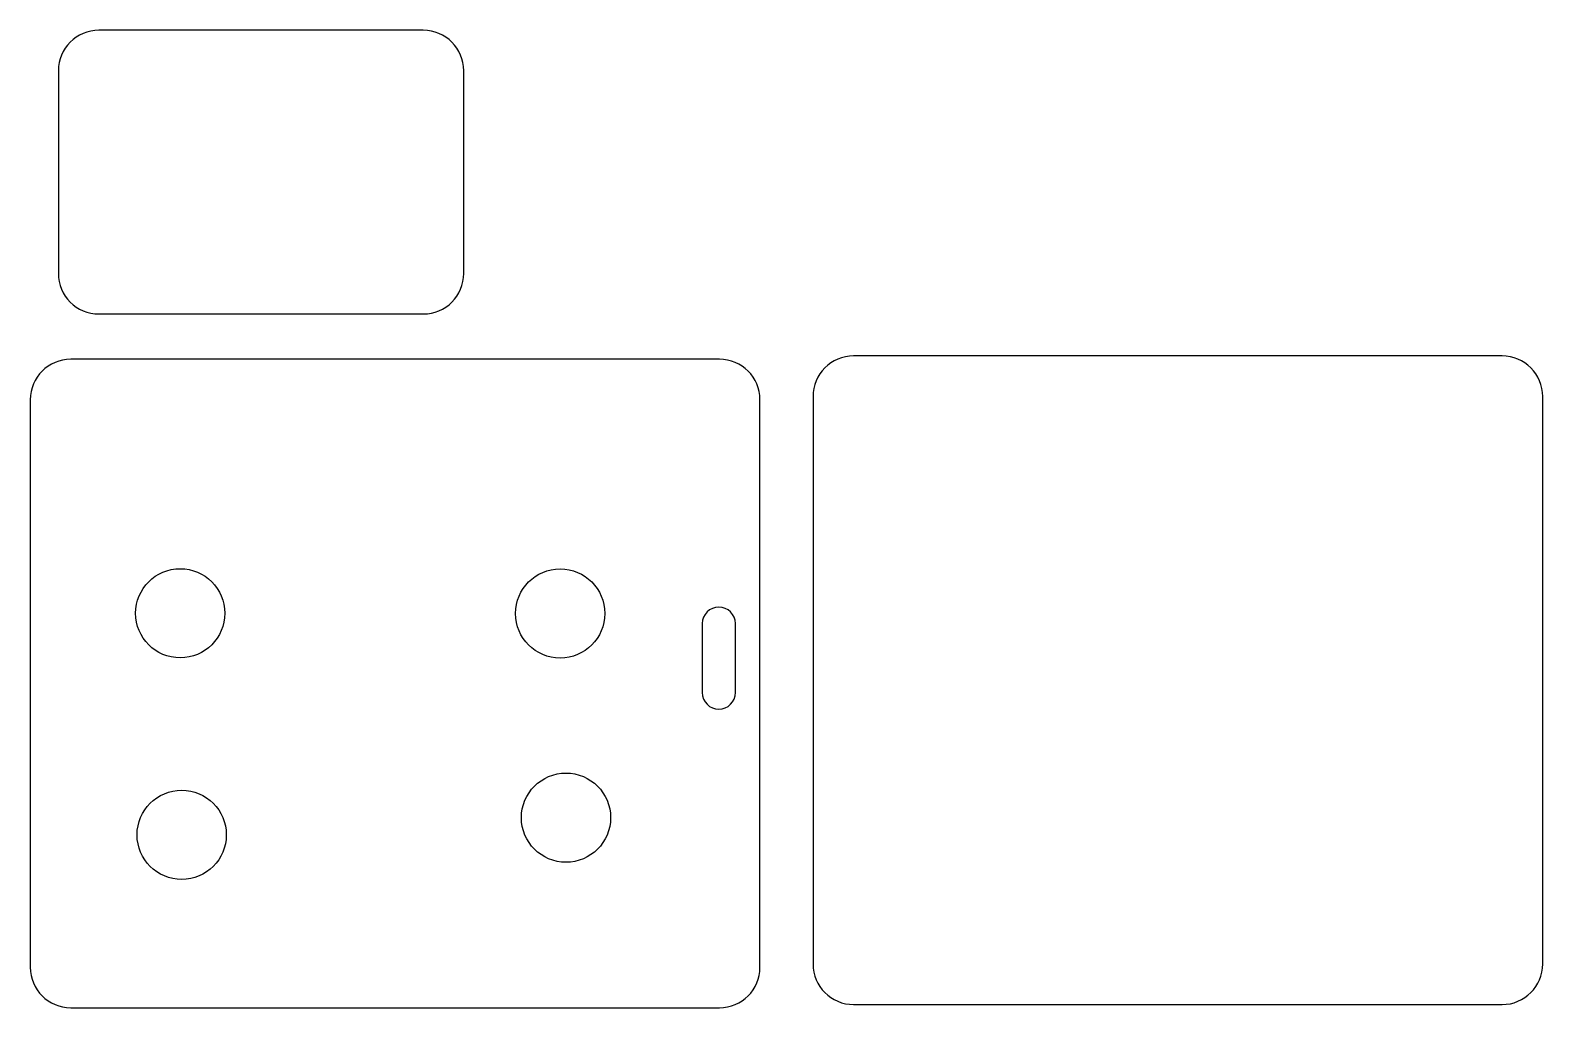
# Model space of a CAD drawing. Header units: millimetres. Extents: x 1 to 188, y 4 to 125.
import ezdxf

# ---------------------------------------------------------------- set-up
doc = ezdxf.new("R2010")
doc.units = ezdxf.units.MM
doc.layers.add('Sketch', color=7, linetype='CONTINUOUS')

msp = doc.modelspace()

# ---------------------------------------------------------------- linework, layer by layer
at = {"layer": 'Sketch'}
for p, q in [((49.67, 124.99), (9.67, 124.99)), ((4.67, 119.99), (4.67, 94.99)), ((54.67, 94.99), (54.67, 119.99)), ((9.67, 89.99), (49.67, 89.99)), ((86.2, 84.41), (6.2, 84.41)), ((182.75, 84.81), (102.75, 84.81)), ((1.2, 79.41), (1.2, 9.41)), ((91.2, 9.41), (91.2, 79.41)), ((97.75, 79.81), (97.75, 9.81)), ((187.75, 9.81), (187.75, 79.81)), ((86.13, 53.84), (86.13, 53.84)), ((84.08, 51.79), (84.08, 43.29)), ((88.18, 43.29), (88.18, 51.79)), ((86.13, 41.24), (86.13, 41.24)), ((6.2, 4.41), (86.2, 4.41)), ((102.75, 4.81), (182.75, 4.81))]:
    msp.add_line(p, q, dxfattribs=at)
for centre in [(19.7, 53.07), (66.56, 53.05), (67.28, 27.86), (19.88, 25.74)]:
    msp.add_circle(centre, 5.5, dxfattribs=at)
for centre, radius, start, end in [((9.67, 119.99), 5, 90, 180), ((49.67, 119.99), 5, 0, 90), ((9.67, 94.99), 5, 180, -90), ((49.67, 94.99), 5, -90, 0), ((6.2, 79.41), 5, 90, 180), ((86.2, 79.41), 5, 0, 90), ((102.75, 79.81), 5, 90, 180), ((182.75, 79.81), 5, 0, 90), ((86.13, 51.79), 2.05, 90, 180), ((86.13, 51.79), 2.05, 0, 90), ((86.13, 43.29), 2.05, 180, -90), ((86.13, 43.29), 2.05, -90, 0), ((6.2, 9.41), 5, 180, -90), ((86.2, 9.41), 5, -90, 0), ((102.75, 9.81), 5, 180, -90), ((182.75, 9.81), 5, -90, 0)]:
    msp.add_arc(centre, radius, start, end, dxfattribs=at)

doc.saveas('drawing.dxf')
